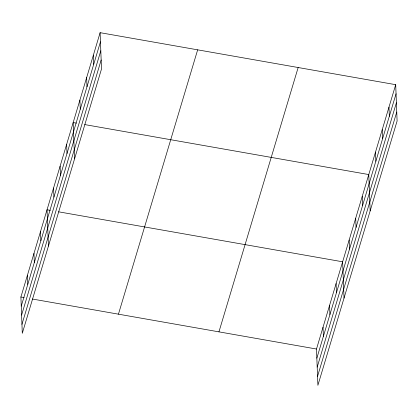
<?xml version="1.0" encoding="UTF-8"?>
<svg xmlns="http://www.w3.org/2000/svg" width="418" height="418" viewBox="0 0 418 418"><rect width="100%" height="100%" fill="white"/><g stroke="black" fill="none" stroke-linecap="round" stroke-linejoin="round"><path stroke-width="0.63" d="M100.111 32.672L101.506 68.975L22.295 333.313L20.9 297.01L100.111 32.672L395.705 84.687L397.1 120.99L317.889 385.328L316.494 349.025L395.705 84.687M21.25 306.143L100.461 41.805M21.595 315.109L100.806 50.771M21.95 324.347L101.161 60.009M118.446 314.174L197.657 49.836M218.948 331.855L298.159 67.523M316.849 358.158L396.055 93.82M317.194 367.124L396.4 102.786M317.544 376.362L396.755 112.024M76.384 123.111L73.176 122.547L74.571 158.85M84.729 124.58L368.775 174.562L370.17 210.865M50.249 210.343L47.041 209.779L48.436 246.082M58.588 211.811L342.635 261.793L344.03 298.097M20.9 297.01L24.108 297.574M32.452 299.042L316.494 349.025M388.975 107.154L389.325 116.288M382.24 129.622L382.59 138.76M375.505 152.095L375.86 161.228M362.239 196.366L362.589 205.504M355.702 218.175L356.058 227.314M349.171 239.984L349.521 249.118M336.098 283.597L336.453 292.736M329.567 305.406L329.917 314.54M323.03 327.216L323.38 336.349M93.376 55.139L93.726 64.278M86.641 77.612L86.996 86.745M79.911 100.08L80.261 109.213M66.645 144.356L66.995 153.49M60.108 166.16L60.458 175.299M53.572 187.969L53.922 197.103M40.504 231.588L40.854 240.721M33.968 253.392L34.318 262.53M27.436 275.201L27.787 284.334"/></g></svg>
